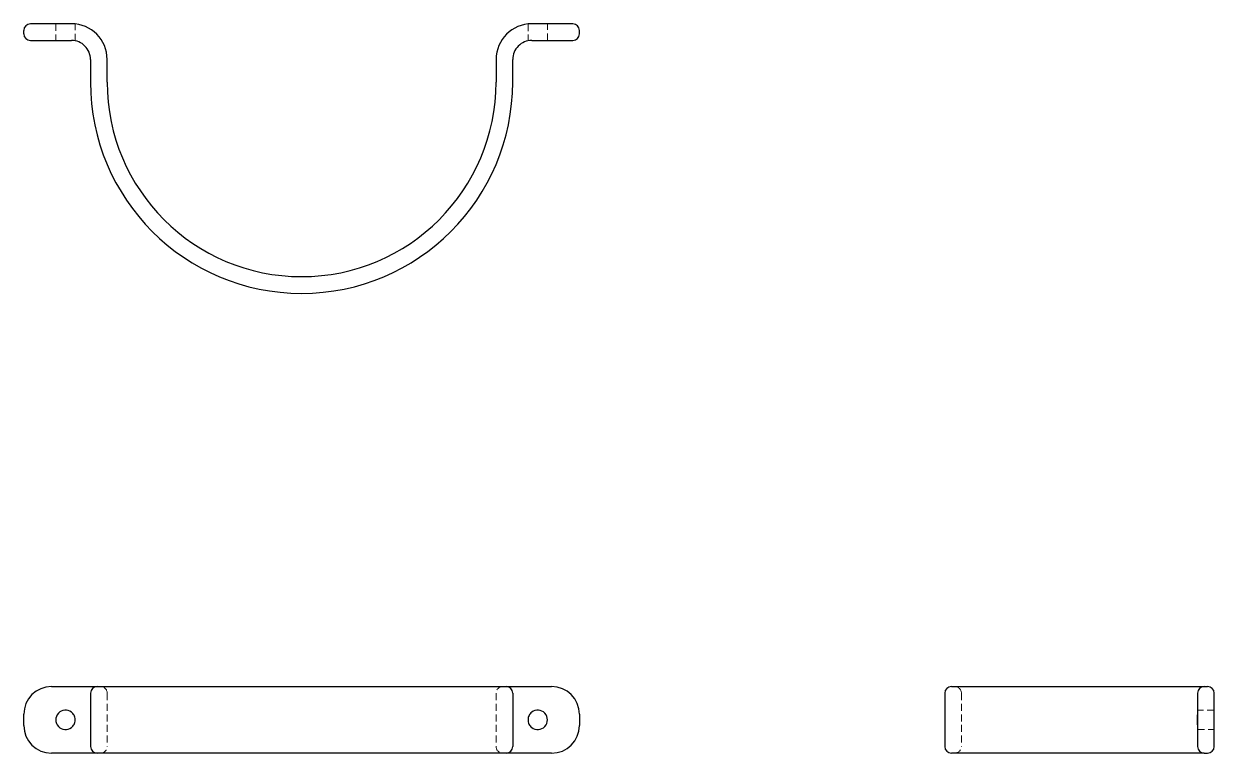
# Model space of a CAD drawing. Header units: millimetres. Extents: x 33 to 247, y 51 to 182.
import ezdxf

# ---------------------------------------------------------------- set-up
doc = ezdxf.new("R2010")
doc.units = ezdxf.units.MM
doc.linetypes.add('HIDDEN', pattern=[1.905, 1.27, -0.635])

msp = doc.modelspace()

# ---------------------------------------------------------------- linework, layer by layer
at = {"color": 7, "linetype": 'Continuous', "lineweight": 25}
for p, q in [((38, 182.25), (34.2, 182.25)), ((41.6, 182.25), (38, 182.25)), ((128, 182.25), (124.4, 182.25)), ((131.8, 182.25), (128, 182.25)), ((33, 180.45), (33, 181.05)), ((133, 180.45), (133, 181.05)), ((34.2, 179.25), (38, 179.25)), ((38, 179.25), (41.59, 179.25)), ((124.41, 179.25), (128, 179.25)), ((128, 179.25), (131.8, 179.25)), ((45, 175.84), (45, 171.75)), ((48, 171.75), (48, 175.84)), ((118, 175.84), (118, 171.75)), ((121, 171.75), (121, 175.84)), ((38, 63), (41.59, 63)), ((41.59, 63), (46.2, 63)), ((46.2, 63), (119.8, 63)), ((119.8, 63), (124.41, 63)), ((124.41, 63), (128, 63)), ((199.95, 63), (236.75, 63)), ((236.75, 63), (240.84, 63)), ((240.84, 63), (245.45, 63)), ((245.45, 63), (246.05, 63)), ((45, 61.8), (45, 52.2)), ((121, 61.8), (121, 52.2)), ((198.75, 61.8), (198.75, 52.2)), ((244.25, 61.8), (244.25, 58)), ((247.25, 58), (247.25, 61.8)), ((33, 56), (33, 58)), ((133, 58), (133, 56)), ((244.25, 58), (244.25, 56)), ((247.25, 56), (247.25, 58)), ((244.25, 56), (244.25, 52.2)), ((247.25, 52.2), (247.25, 56)), ((41.59, 51), (38, 51)), ((46.2, 51), (41.59, 51)), ((119.8, 51), (46.2, 51)), ((124.41, 51), (119.8, 51)), ((128, 51), (124.41, 51)), ((236.75, 51), (199.95, 51)), ((240.84, 51), (236.75, 51)), ((245.45, 51), (240.84, 51)), ((245.45, 51), (246.05, 51))]:
    msp.add_line(p, q, dxfattribs=at)
at = {"color": 7, "linetype": 'HIDDEN', "lineweight": 18}
for p, q in [((38.75, 182.25), (38.75, 179.25)), ((42.25, 179.19), (42.25, 182.22)), ((123.75, 182.22), (123.75, 179.19)), ((127.25, 179.25), (127.25, 182.25)), ((48, 61.8), (48, 52.2)), ((118, 61.8), (118, 52.2)), ((201.75, 61.8), (201.75, 52.2)), ((247.25, 58.75), (244.25, 58.75)), ((244.25, 55.25), (247.25, 55.25))]:
    msp.add_line(p, q, dxfattribs=at)
at = {"color": 7, "linetype": 'Continuous', "lineweight": 25}
for centre, radius, start, end in [((34.2, 181.05), 1.2, 90, 180), ((41.59, 175.84), 6.41, 0.0002, 89.963), ((124.41, 175.84), 6.41, 90.037, 179.9998), ((131.8, 181.05), 1.2, 0, 90), ((34.2, 180.45), 1.2, 180, 270), ((131.8, 180.45), 1.2, 270, 0), ((41.59, 175.84), 3.41, 0.0004, 90.0508), ((124.41, 175.84), 3.41, 89.9492, 179.9996), ((83, 171.75), 38, 180.0003, 359.9997), ((83, 171.75), 35, 180.0003, 359.9997), ((38, 58), 5, 90, 180), ((46.2, 61.8), 1.2, 90, 180), ((119.8, 61.8), 1.2, 0, 90), ((128, 58), 5, 0, 90), ((199.95, 61.8), 1.2, 90, 180), ((245.45, 61.8), 1.2, 90, 180), ((246.05, 61.8), 1.2, 0, 90), ((40.5, 57), 1.75, 51.4932, 308.5068), ((125.5, 57), 1.75, 231.4932, 128.5068), ((38, 56), 5, 180, 270), ((128, 56), 5, 270, 0), ((46.2, 52.2), 1.2, 180, 270), ((119.8, 52.2), 1.2, 270, 0), ((199.95, 52.2), 1.2, 180, 270), ((245.45, 52.2), 1.2, 180, 270), ((246.05, 52.2), 1.2, 270, 0)]:
    msp.add_arc(centre, radius, start, end, dxfattribs=at)
at = {"color": 7, "linetype": 'HIDDEN', "lineweight": 18}
for centre, start, end in [((46.8, 61.8), 0, 90), ((119.2, 61.8), 90, 180), ((200.55, 61.8), 0, 90), ((46.8, 52.2), 270, 0), ((119.2, 52.2), 180, 270), ((200.55, 52.2), 270, 0)]:
    msp.add_arc(centre, 1.2, start, end, dxfattribs=at)
at = {"color": 7, "linetype": 'Continuous', "lineweight": 25}
for points, knots in [([(42.25, 57), (42.25, 57.18), (42.22, 57.34), (42.15, 57.61), (42.1, 57.71), (41.99, 57.92), (41.93, 58.02), (41.77, 58.21), (41.69, 58.29), (41.59, 58.37)], [0, 0, 0, 0, 0.25, 0.25, 0.5, 0.5, 0.75, 0.75, 1, 1, 1, 1]), ([(124.41, 58.37), (124.31, 58.29), (124.21, 58.19), (124.06, 58), (123.99, 57.89), (123.81, 57.54), (123.75, 57.27), (123.75, 56.75), (123.81, 56.48), (124.03, 56.01), (124.2, 55.79), (124.41, 55.63)], [0, 0, 0, 0, 0.125, 0.125, 0.25, 0.25, 0.5, 0.5, 0.75, 0.75, 1, 1, 1, 1]), ([(244.25, 58.37), (244.25, 58.29), (244.25, 58.19), (244.23, 58), (244.22, 57.89), (244.2, 57.54), (244.19, 57.27), (244.19, 56.75), (244.2, 56.48), (244.23, 56.01), (244.25, 55.79), (244.25, 55.63)], [0, 0, 0, 0, 0.125, 0.125, 0.25, 0.25, 0.5, 0.5, 0.75, 0.75, 1, 1, 1, 1]), ([(41.59, 55.63), (41.78, 55.78), (41.93, 55.96), (42.1, 56.27), (42.14, 56.38), (42.22, 56.66), (42.25, 56.81), (42.25, 57)], [0, 0, 0, 0, 0.5, 0.5, 0.75, 0.75, 1, 1, 1, 1])]:
    msp.add_open_spline(points, degree=3, knots=knots, dxfattribs=at)
at = {"color": 7, "linetype": 'HIDDEN', "lineweight": 18}
msp.add_open_spline([(247.25, 58.36), (247.25, 58.28), (247.25, 58.19), (247.24, 57.99), (247.24, 57.89), (247.22, 57.53), (247.22, 57.27), (247.22, 56.74), (247.22, 56.48), (247.24, 56.12), (247.24, 56.01), (247.25, 55.81), (247.25, 55.72), (247.25, 55.64)], degree=3, knots=[0, 0, 0, 0, 0.125, 0.125, 0.25, 0.25, 0.5, 0.5, 0.75, 0.75, 0.875, 0.875, 1, 1, 1, 1], dxfattribs=at)

doc.saveas('drawing.dxf')
